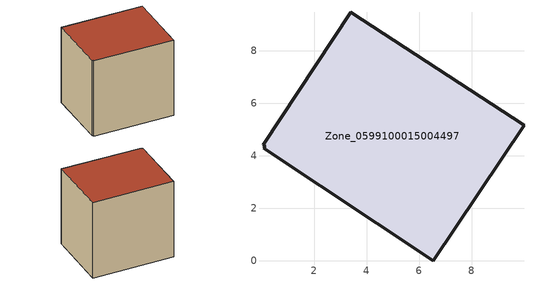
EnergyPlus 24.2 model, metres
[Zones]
Zone_0599100015004497
 floor ground (C_G): 0.08,4.29 0.13,4.37 0.06,4.42 3.4,9.47 9.99,5.17 6.53,0 z0.8
 wall outside (C_F): 6.53,0 9.99,5.17 3.4,9.47 0.06,4.42 0.13,4.37 0.08,4.29 6.53,0 z0.8:8.52
 roof outside (C_R): 0.13,4.37 0.08,4.29 6.53,0 9.99,5.17 3.4,9.47 0.06,4.42 z8.52
[BUILDING]
Pand.0599100015004497: North Axis=0; Terrain=City; Loads Convergence Tolerance Value=0.04; Temperature Convergence Tolerance Value=0.4; Solar Distribution=FullExterior; Maximum Number of Warmup Days=25; Minimum Number of Warmup Days=1
[Site:Location]
Rotterdam.The.Hague.AP_ZH_NLD Design_Conditions: Latitude=51.96; Longitude=4.45; Time Zone=1; Elevation=-4.5
[SITE:GROUNDTEMPERATURE:BUILDINGSURFACE]
18, 18, 18, 18, 18, 18, 18, 18, 18, 18, 18, 18
[MATERIAL] Thermal Absorptance=0.9; Solar Absorptance=0.7; Visible Absorptance=0.7
Name | Roughness | Thickness | Conductivity | Density | Specific Heat
G.TC.1965-1974 | MediumSmooth | 0.15 | 0.882353 | 540 | 1210
F.TC.1965-1974 | Rough | 0.3 | 0.697674 | 1920 | 840
R.TC.1965-1974 | MediumRough | 0.2 | 0.232558 | 1500 | 1000
[CONSTRUCTION]
C_G: G.TC.1965-1974
C_F: F.TC.1965-1974
C_R: R.TC.1965-1974
[ZONE]
Zone_0599100015004497: Type=1; Multiplier=1; Ceiling Height=Autocalculate; Volume=Autocalculate; Floor Area=autocalculate; Part of Total Floor Area=Yes
[ZONEINFILTRATION:DESIGNFLOWRATE]
Infil_Zone_0599100015004497: Zone or ZoneList or Space or SpaceList=Zone_0599100015004497; Schedule=AlwaysOn; Design Flow Rate Calculation Method=Flow/Area; Flow Rate per Floor Area=0.003; Constant Term Coefficient=1; Temperature Term Coefficient=0; Velocity Term Coefficient=0; Velocity Squared Term Coefficient=0
[HVACTEMPLATE:ZONE:IDEALLOADSAIRSYSTEM]
Zone_0599100015004497: Maximum Heating Supply Air Temperature=50; Minimum Cooling Supply Air Temperature=13; Maximum Heating Supply Air Humidity Ratio=0.0156; Minimum Cooling Supply Air Humidity Ratio=0.0077; Heating Limit=NoLimit; Cooling Limit=NoLimit; Dehumidification Control Type=ConstantSensibleHeatRatio; Cooling Sensible Heat Ratio=0.7; Dehumidification Setpoint=60; Humidification Control Type=None; Humidification Setpoint=30; Outdoor Air Method=None; Outdoor Air Flow Rate per Person=0.00944; Outdoor Air Flow Rate per Zone Floor Area=0; Outdoor Air Flow Rate per Zone=0; Demand Controlled Ventilation Type=None; Outdoor Air Economizer Type=NoEconomizer; Heat Recovery Type=None; Sensible Heat Recovery Effectiveness=0.7; Latent Heat Recovery Effectiveness=0.65
[ZONECONTROL:THERMOSTAT]
ThermostatControl_Zone_0599100015004497: Zone or ZoneList=Zone_0599100015004497; Control Type Schedule=DualSetpointControlType; Control 1=Thermostat_Zone_0599100015004497; Temperature Difference Between Cutout And Setpoint=0
[THERMOSTATSETPOINT:DUALSETPOINT]
Thermostat_Zone_0599100015004497: Heating Setpoint Temperature Schedule=HeatingSetpoint_Zone_0599100015004497; Cooling Setpoint Temperature Schedule=CoolingSetpoint_Zone_0599100015004497
[SCHEDULE:COMPACT]
HeatingSetpoint_Zone_0599100015004497: Through: 12/31, For: AllDays, Until: 24:00, 21
CoolingSetpoint_Zone_0599100015004497: Through: 12/31, For: AllDays, Until: 24:00, 24
DualSetpointControlType: Through: 12/31, For: AllDays, Until: 24:00, 4
AlwaysOn: Through: 12/31, For: AllDays, Until: 24:00, 1
